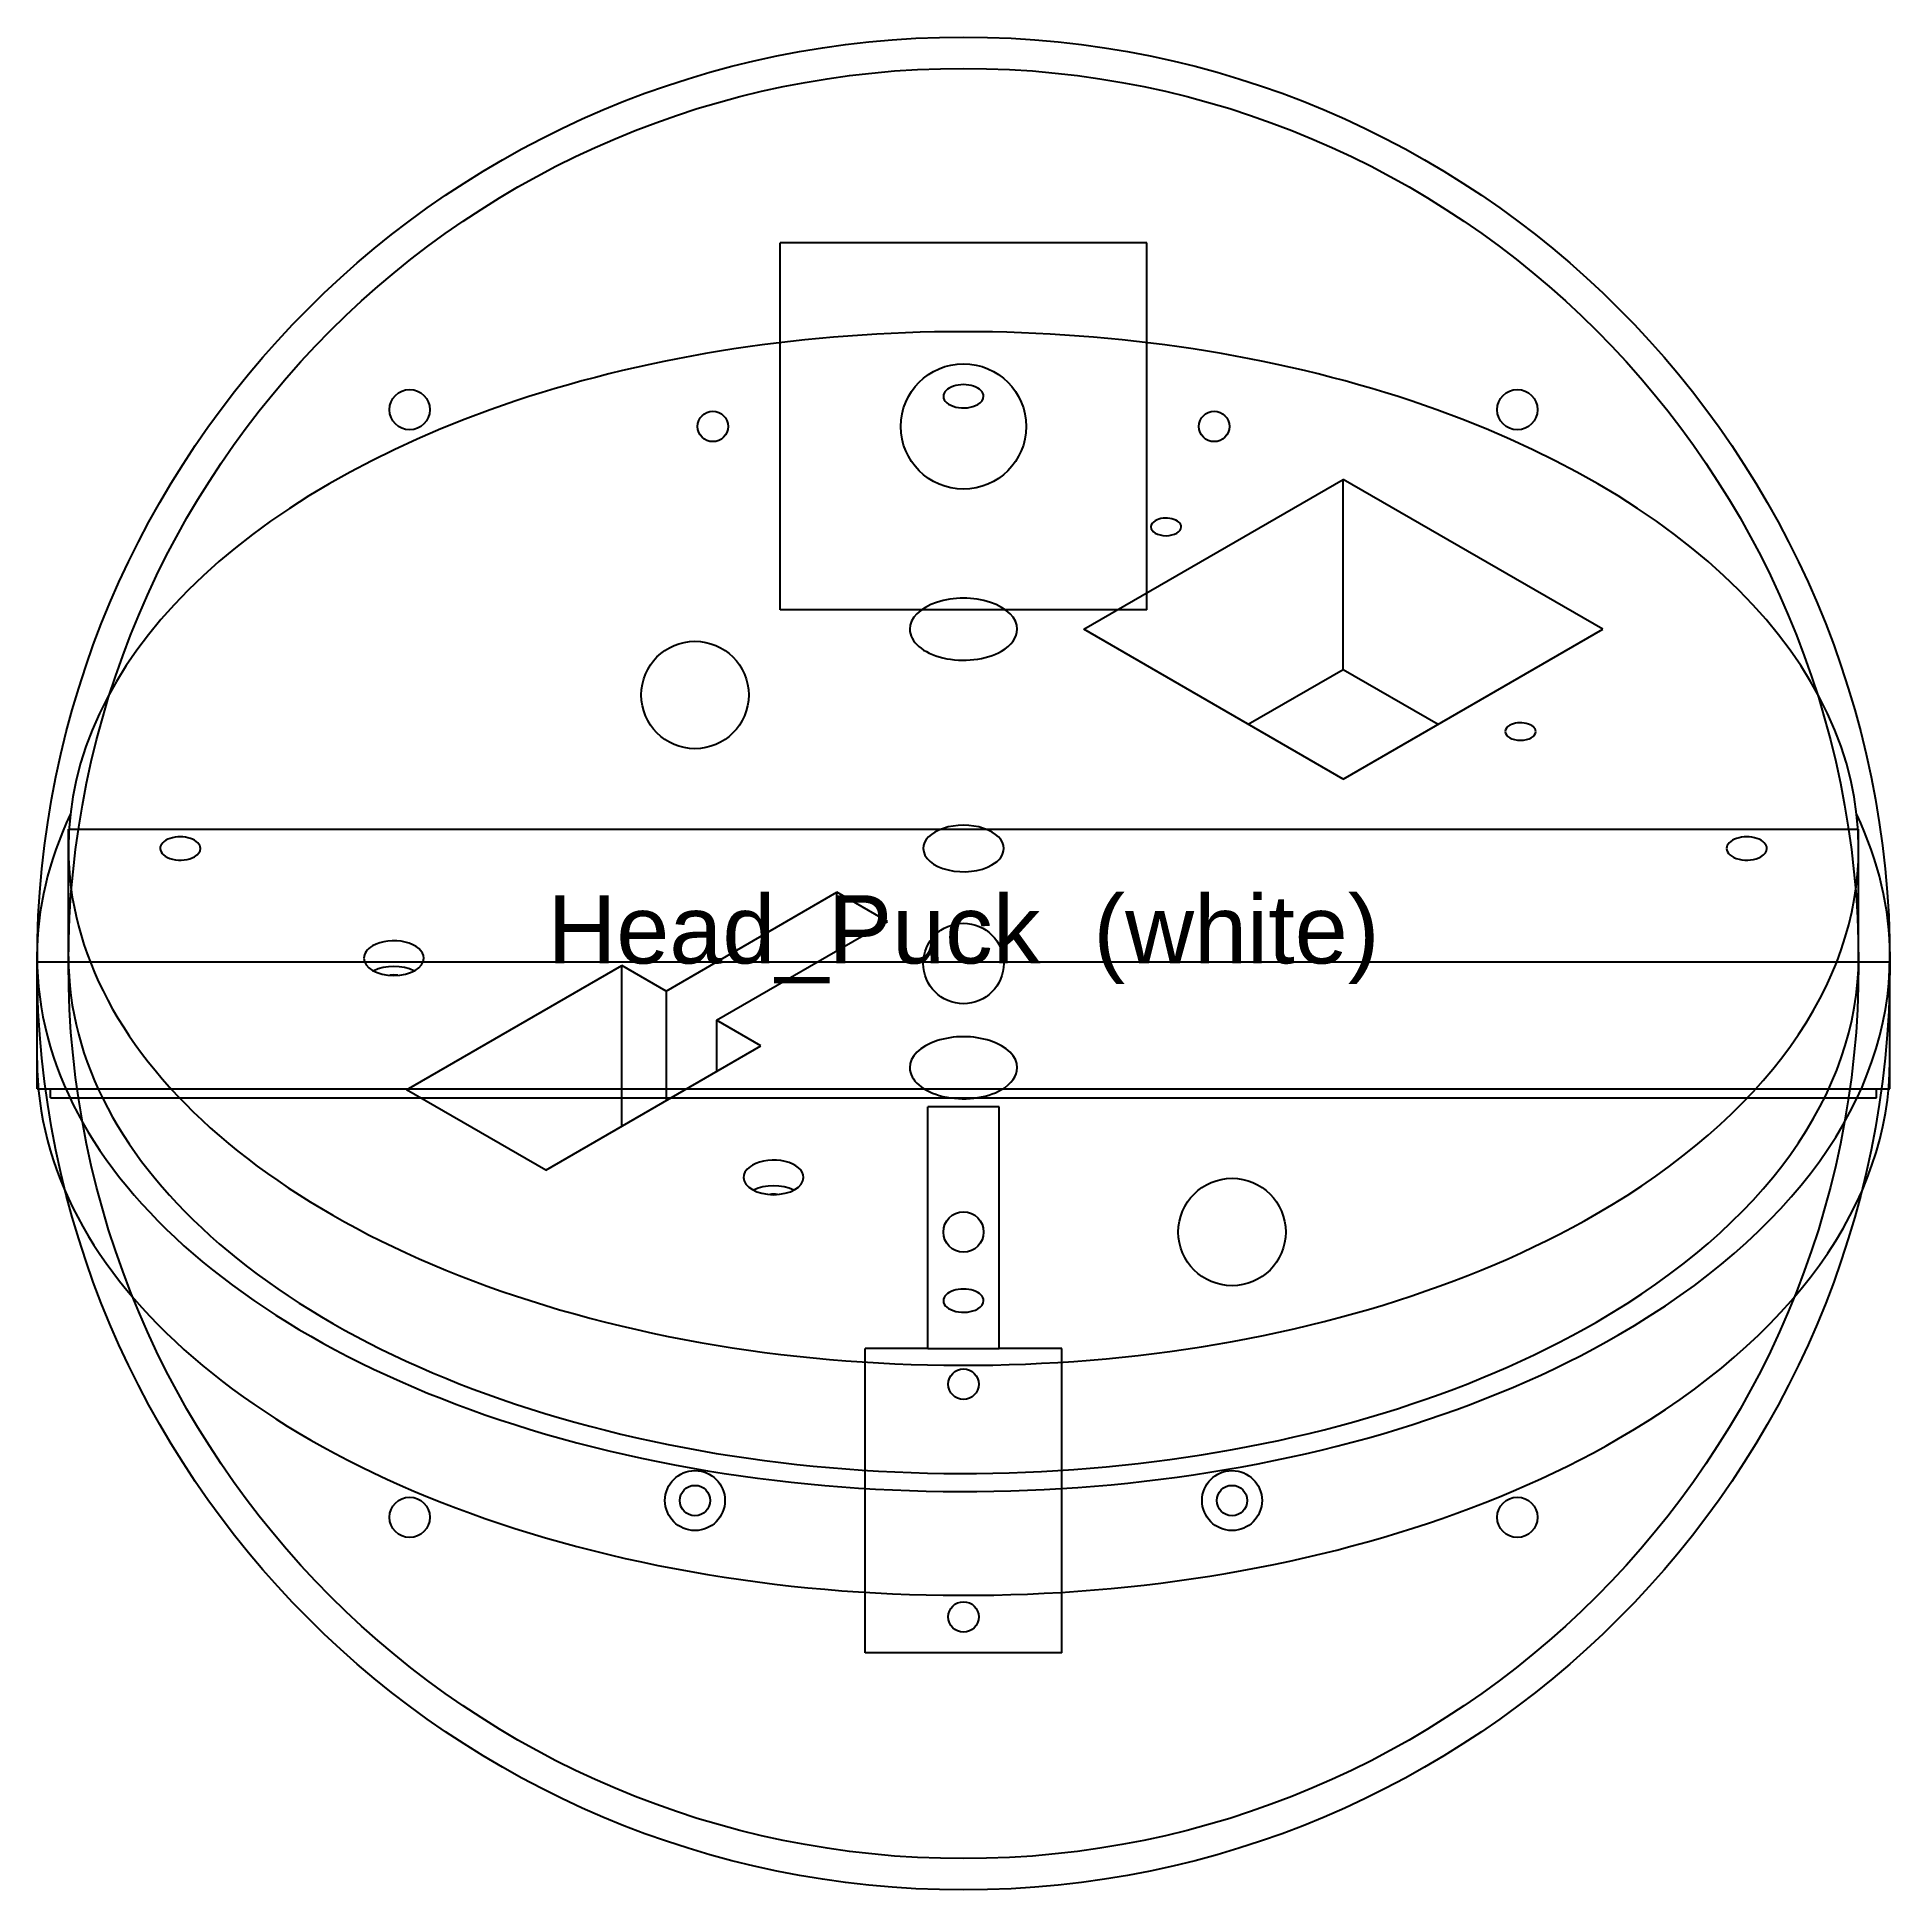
# Model space of a CAD drawing. Header units: millimetres. Extents: x 162.5 to 257.5, y 101 to 196.
import ezdxf
from ezdxf.enums import TextEntityAlignment as Align

# ---------------------------------------------------------------- set-up
doc = ezdxf.new("R2010")
doc.units = ezdxf.units.MM
for name, color, linetype in [('A_02_Head_Puck_Head_Puck', 7, 'CONTINUOUS'), ('V_02_Head_Puck_Head_Puck_0', 7, 'CONTINUOUS'), ('V_02_Head_Puck_Head_Puck_1', 7, 'CONTINUOUS'), ('V_02_Head_Puck_Head_Puck_2', 7, 'CONTINUOUS'), ('V_02_Head_Puck_Head_Puck_3', 7, 'CONTINUOUS')]:
    doc.layers.add(name, color=color, linetype=linetype)
doc.styles.get("Standard").update_dxf_attribs({"font": 'arial.ttf'})

msp = doc.modelspace()

# ---------------------------------------------------------------- linework, layer by layer
at = {"layer": 'V_02_Head_Puck_Head_Puck_0'}
for p, q in [((164.106, 148.592), (164.106, 155.384)), ((255.894, 148.592), (255.894, 155.384)), ((162.5, 142.075), (162.5, 148.592)), ((257.5, 142.075), (257.5, 148.592)), ((163.188, 141.616), (163.188, 142.075)), ((256.812, 141.616), (256.812, 142.075))]:
    msp.add_line(p, q, dxfattribs=at)
for points in [[(164.106, 155.384), (165.257, 155.384), (168.651, 155.384), (174.119, 155.384), (181.386, 155.384), (190.087, 155.384), (199.788, 155.384), (210, 155.384), (220.212, 155.384), (229.913, 155.384), (238.614, 155.384), (245.881, 155.384), (251.349, 155.384), (254.743, 155.384), (255.894, 155.384)], [(162.5, 148.592), (163.691, 148.592), (167.204, 148.592), (172.863, 148.592), (180.384, 148.592), (189.391, 148.592), (199.43, 148.592), (210, 148.592), (220.57, 148.592), (230.609, 148.592), (239.616, 148.592), (247.137, 148.592), (252.796, 148.592), (256.309, 148.592), (257.5, 148.592)], [(162.5, 142.075), (163.691, 142.075), (167.204, 142.075), (172.863, 142.075), (180.384, 142.075), (189.391, 142.075), (199.43, 142.075), (210, 142.075), (220.57, 142.075), (230.609, 142.075), (239.616, 142.075), (247.137, 142.075), (252.796, 142.075), (256.309, 142.075), (257.5, 142.075)], [(163.188, 141.616), (164.362, 141.616), (167.824, 141.616), (173.401, 141.616), (180.813, 141.616), (189.689, 141.616), (199.583, 141.616), (210, 141.616), (220.417, 141.616), (230.311, 141.616), (239.187, 141.616), (246.599, 141.616), (252.176, 141.616), (255.638, 141.616), (256.812, 141.616)]]:
    msp.add_open_spline(points, degree=1, dxfattribs=at)
at = {"layer": 'V_02_Head_Puck_Head_Puck_1'}
for p, q in [((200.592, 166.628), (200.592, 185.444)), ((219.408, 185.444), (200.592, 185.444)), ((219.408, 166.628), (219.408, 185.444)), ((219.408, 166.628), (200.592, 166.628)), ((211.836, 141.157), (208.164, 141.157)), ((208.164, 128.766), (208.164, 141.157)), ((211.836, 128.766), (211.836, 141.157)), ((204.952, 113.162), (204.952, 128.766)), ((208.164, 128.766), (204.952, 128.766)), ((208.164, 128.766), (211.836, 128.766)), ((215.048, 128.766), (211.836, 128.766)), ((215.048, 113.162), (215.048, 128.766)), ((215.048, 113.162), (204.952, 113.162))]:
    msp.add_line(p, q, dxfattribs=at)
for centre, radius in [((210, 148.5), 47.5), ((210, 148.5), 45.894), ((210, 176.036), 3.213), ((181.605, 176.895), 1.033), ((238.395, 176.895), 1.033), ((197.15, 176.036), 0.78), ((222.85, 176.036), 0.78), ((196.232, 162.268), 2.754), ((210, 148.5), 2.065), ((223.768, 134.732), 2.754), ((210, 134.732), 1.033), ((210, 126.93), 0.78), ((196.232, 120.964), 1.537), ((196.232, 120.964), 0.78), ((223.768, 120.964), 1.537), ((223.768, 120.964), 0.78), ((181.605, 120.105), 1.033), ((238.395, 120.105), 1.033), ((210, 114.998), 0.78)]:
    msp.add_circle(centre, radius, dxfattribs=at)
at = {"layer": 'V_02_Head_Puck_Head_Puck_2'}
for p, q in [((164.106, 148.592), (164.106, 155.384)), ((255.894, 148.592), (255.894, 155.384)), ((162.5, 142.075), (162.5, 148.592)), ((257.5, 142.075), (257.5, 148.592)), ((163.188, 141.616), (163.188, 142.075)), ((256.812, 141.616), (256.812, 142.075))]:
    msp.add_line(p, q, dxfattribs=at)
for points in [[(164.106, 155.384), (164.395, 155.384), (165.257, 155.384), (166.682, 155.384), (168.651, 155.384), (171.141, 155.384), (174.119, 155.384), (177.548, 155.384), (181.386, 155.384), (185.583, 155.384), (190.087, 155.384), (194.842, 155.384), (199.788, 155.384), (204.862, 155.384), (210, 155.384)], [(210, 155.384), (215.138, 155.384), (220.212, 155.384), (225.158, 155.384), (229.913, 155.384), (234.417, 155.384), (238.614, 155.384), (242.452, 155.384), (245.881, 155.384), (248.859, 155.384), (251.349, 155.384), (253.318, 155.384), (254.743, 155.384), (255.605, 155.384), (255.894, 155.384)], [(162.5, 148.592), (162.799, 148.592), (163.691, 148.592), (165.166, 148.592), (167.204, 148.592), (169.781, 148.592), (172.863, 148.592), (176.412, 148.592), (180.384, 148.592), (184.728, 148.592), (189.391, 148.592), (194.312, 148.592), (199.43, 148.592), (204.682, 148.592), (210, 148.592)], [(210, 148.592), (215.318, 148.592), (220.57, 148.592), (225.688, 148.592), (230.609, 148.592), (235.272, 148.592), (239.616, 148.592), (243.588, 148.592), (247.137, 148.592), (250.219, 148.592), (252.796, 148.592), (254.834, 148.592), (256.309, 148.592), (257.201, 148.592), (257.5, 148.592)], [(162.5, 142.075), (162.799, 142.075), (163.691, 142.075), (165.166, 142.075), (167.204, 142.075), (169.781, 142.075), (172.863, 142.075), (176.412, 142.075), (180.384, 142.075), (184.728, 142.075), (189.391, 142.075), (194.312, 142.075), (199.43, 142.075), (204.682, 142.075), (210, 142.075)], [(163.188, 141.616), (163.483, 141.616), (164.362, 141.616), (165.815, 141.616), (167.824, 141.616), (170.363, 141.616), (173.401, 141.616), (176.899, 141.616), (180.813, 141.616), (185.095, 141.616), (189.689, 141.616), (194.539, 141.616), (199.583, 141.616), (204.759, 141.616), (210, 141.616)], [(210, 142.075), (215.318, 142.075), (220.57, 142.075), (225.688, 142.075), (230.609, 142.075), (235.272, 142.075), (239.616, 142.075), (243.588, 142.075), (247.137, 142.075), (250.219, 142.075), (252.796, 142.075), (254.834, 142.075), (256.309, 142.075), (257.201, 142.075), (257.5, 142.075)], [(210, 141.616), (215.241, 141.616), (220.417, 141.616), (225.461, 141.616), (230.311, 141.616), (234.905, 141.616), (239.187, 141.616), (243.101, 141.616), (246.599, 141.616), (249.637, 141.616), (252.176, 141.616), (254.185, 141.616), (255.638, 141.616), (256.517, 141.616), (256.812, 141.616)]]:
    msp.add_open_spline(points, degree=1, dxfattribs=at)
at = {"layer": 'V_02_Head_Puck_Head_Puck_3'}
for p, q in [((216.166, 165.639), (229.471, 173.321)), ((242.776, 165.639), (229.471, 173.321)), ((229.471, 163.578), (229.471, 173.321)), ((229.471, 157.957), (216.166, 165.639)), ((229.471, 157.957), (242.776, 165.639)), ((224.603, 160.767), (229.471, 163.578)), ((229.471, 163.578), (234.339, 160.767)), ((164.106, 148.851), (164.106, 154.397)), ((255.894, 148.851), (255.894, 154.397)), ((194.748, 147.09), (203.51, 152.149)), ((206.106, 150.65), (203.51, 152.149)), ((203.51, 149.151), (203.51, 152.149)), ((197.344, 145.591), (206.106, 150.65)), ((162.5, 143.53), (162.5, 148.851)), ((181.442, 142.031), (192.476, 148.402)), ((194.748, 147.09), (192.476, 148.402)), ((192.476, 140.158), (192.476, 148.402)), ((257.5, 143.53), (257.5, 148.851)), ((194.748, 147.09), (194.748, 141.469)), ((199.615, 144.28), (197.344, 145.591)), ((197.344, 145.591), (197.344, 142.968)), ((188.582, 137.909), (199.615, 144.28)), ((188.582, 137.909), (181.442, 142.031))]:
    msp.add_line(p, q, dxfattribs=at)
for centre, major_axis, start_param, end_param in [((210, 154.397), (45.894, 0), 0, 3.141593), ((210, 177.582), (1.033, 0), 0, 3.141593), ((210, 177.582), (1.033, 0), 3.141593, 5.497787), ((210, 177.582), (1.033, 0), 5.497787, 0), ((220.385, 170.885), (-0.78, 0), -0.785398, 0), ((220.385, 170.885), (-0.78, 0), -3.141593, -0.785398), ((220.385, 170.885), (-0.78, 0), 0, -3.141593), ((210, 165.639), (2.754, 0), 0, 3.141593), ((210, 165.639), (2.754, 0), 3.141593, 5.497787), ((210, 165.639), (2.754, 0), 5.497787, 0), ((238.558, 160.393), (-0.78, 0), -0.785398, 0), ((238.558, 160.393), (-0.78, 0), -3.141593, -0.785398), ((238.558, 160.393), (-0.78, 0), 0, -3.141593), ((210, 148.851), (47.5, 0), 2.872863, 3.141593), ((210, 148.851), (47.5, 0), 0, 0.268729), ((169.843, 154.397), (1.033, 0), 0, 3.141593), ((210, 154.397), (2.065, 0), 0, 3.141593), ((250.157, 154.397), (1.033, 0), 0, 3.141593), ((210, 154.397), (45.894, 0), 3.141593, 5.497787), ((169.843, 154.397), (1.033, 0), 3.141593, 5.497787), ((169.843, 154.397), (1.033, 0), 5.497787, 0), ((210, 154.397), (2.065, 0), 3.141593, 5.497787), ((210, 154.397), (2.065, 0), 5.497787, 0), ((210, 154.397), (45.894, 0), 5.497787, 0), ((250.157, 154.397), (1.033, 0), 3.141593, 5.497787), ((250.157, 154.397), (1.033, 0), 5.497787, 0), ((180.793, 148.776), (-1.537, 0), -0.785398, 0), ((180.793, 148.776), (-1.537, 0), -3.141593, -0.785398), ((210, 148.851), (47.5, 0), 3.141593, 5.497787), ((210, 148.851), (45.894, 0), 3.141593, 5.497787), ((180.793, 148.776), (-1.537, 0), 0, -3.141593), ((180.793, 147.461), (-1.537, 0), -2.307214, -0.834378), ((210, 148.851), (45.894, 0), 5.497787, 0), ((210, 148.851), (47.5, 0), 5.497787, 0), ((180.793, 147.461), (-0.78, 0), -1.831321, -1.310271), ((210, 143.156), (2.754, 0), 0, 3.141593), ((210, 143.53), (47.5, 0), 3.141593, 5.497787), ((210, 143.53), (47.5, 0), 5.497787, 0), ((210, 143.156), (2.754, 0), 3.141593, 5.497787), ((210, 143.156), (2.754, 0), 5.497787, 0), ((200.264, 137.535), (-1.537, 0), -0.785398, 0), ((200.264, 137.535), (-1.537, 0), -3.141593, -0.785398), ((200.264, 137.535), (-1.537, 0), 0, -3.141593), ((200.264, 136.219), (-1.537, 0), -2.307214, -0.834378), ((200.264, 136.219), (-0.78, 0), -1.831321, -1.310271), ((210, 131.212), (1.033, 0), 0, 3.141593), ((210, 131.212), (1.033, 0), 3.141593, 5.497787), ((210, 131.212), (1.033, 0), 5.497787, 0)]:
    msp.add_ellipse(centre, major_axis=major_axis, ratio=0.57735, start_param=start_param, end_param=end_param, dxfattribs=at)

# ---------------------------------------------------------------- texts
at = {"layer": 'A_02_Head_Puck_Head_Puck'}
msp.add_text('Head_Puck  (white)', height=3.5, dxfattribs=at).set_placement((210, 148.5), align=Align.CENTER)

doc.saveas('drawing.dxf')
